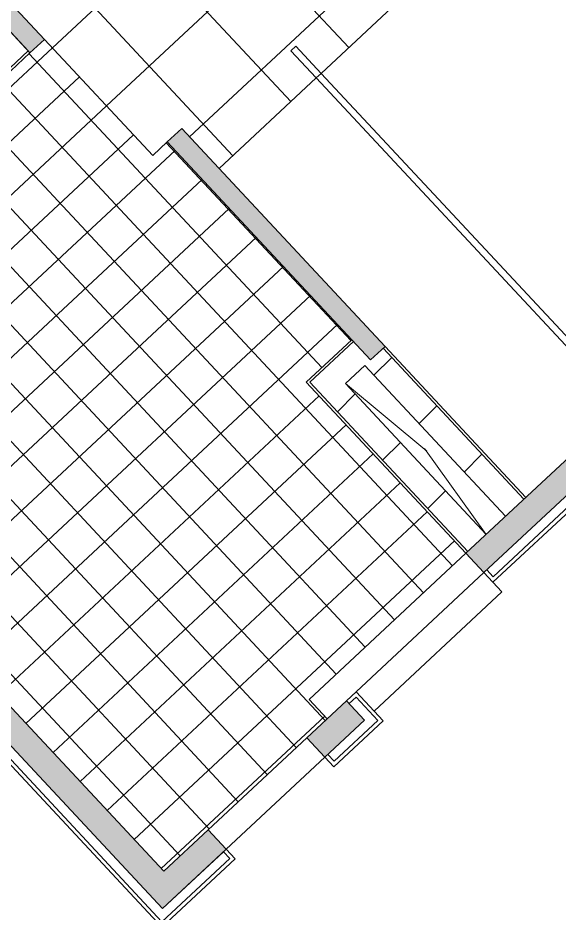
# Model space of a CAD drawing. Header units: millimetres. Extents: x -71377 to 516042, y -145869 to 441446.
# Drawn here: x 259472 to 263564, y 149402 to 156170 of the extents above; entities that cross this region are included whole.
import ezdxf

# ---------------------------------------------------------------- set-up
doc = ezdxf.new("R2010")
doc.units = ezdxf.units.MM
doc.header["$LTSCALE"] = 1000
doc.linetypes.add('_점선_S_', pattern=[1.6, 0.8, -0.8])
for name, color, linetype, lineweight in [('06', 6, 'Continuous', 5), ('A-ele-8', 8, 'Continuous', 5), ('A-fnsh', 5, 'Continuous', 5), ('A-hat', 251, 'Continuous', 5), ('A-insu', 251, 'Continuous', 5), ('A-rail', 6, 'Continuous', 5), ('A_bwall', 3, 'Continuous', 5), ('A_cwall', 2, 'Continuous', 5), ('A_fnsh', 5, 'Continuous', 5), ('A_fnsh-4', 4, 'Continuous', 5), ('AA_오픈', 8, '_점선_S_', 5), ('조경라인_dwg', 8, 'Continuous', 5)]:
    doc.layers.add(name, color=color, linetype=linetype, lineweight=lineweight)
pattern_1 = [(45, (165969.5, 243949.9), (-353.5534, 353.5534), [])]

# ---------------------------------------------------------------- blocks, each defined once
blk = doc.blocks.new('난간 - 난간-6754367-지반층 배치도')
at = {"layer": 'A-rail'}
for p, q in [((76949.8, 80772.3), (76949.8, 84372.3)), ((76999.8, 84372.3), (76999.8, 80772.3)), ((76949.8, 80772.3), (76999.8, 80772.3)), ((76949.8, 80491.3), (76949.8, 80772.3)), ((76999.8, 80772.3), (76949.8, 80772.3)), ((76999.8, 80772.3), (76999.8, 80491.3)), ((76999.8, 80491.3), (76949.8, 80491.3))]:
    blk.add_line(p, q, dxfattribs=at)
blk = doc.blocks.new('조경라인_dwg-6847807-지반층 배치도')
at = {"layer": '06'}
blk.add_arc((256788, 213812.9), 65073.9, 248.828615, 277.670184, dxfattribs=at)

msp = doc.modelspace()

# ---------------------------------------------------------------- hatches: boundary and pattern name
at = {"layer": 'A-hat'}
h = msp.add_hatch(dxfattribs=at)
h.set_pattern_fill('FP_41', color=256, scale=1000, style=0, pattern_type=2)
h.set_pattern_definition([(133, (260991.4, 158758.7), (-438.81, -409.2), []), (223, (260991.4, 158758.7), (409.2, -438.81), [])])
h.paths.add_polyline_path([(260993.6, 155031.5), (261727.9, 155716.2), (261536.2, 155921.7), (261572.8, 155955.8), (261764.5, 155750.3), (263162.8, 157054.3), (262971.2, 157259.8), (263007.7, 157293.9), (263199.4, 157088.4), (263897.1, 157739), (263614.1, 158042.6), (264440.5, 158813.2), (260921.4, 162587), (259546.4, 161304.8), (259300.9, 161568.1), (258269.7, 160606.5), (258133.3, 160752.8), (257255.7, 159934.4), (257392.1, 159788.1), (257329.9, 159730.1), (258728, 158230.9), (258124.6, 157668.2), (260491.2, 155130.4), (260710.6, 155335)])
h.paths.add_polyline_path([(263561.1, 158957.1), (263151.9, 159395.9), (263371.3, 159600.5), (263780.5, 159161.7), (263575.9, 158970.9)])
h.paths.add_polyline_path([(262936.1, 159700.6), (262322.3, 160358.9), (262541.7, 160563.5), (263155.5, 159905.2), (262950.1, 159713.7)])
for points in [[(259563.1, 155905.7), (259672.8, 156008), (257981.4, 157821.8), (257871.7, 157719.5), (258928.1, 156586.7)], [(260428.3, 149582), (260574.6, 149718.4), (254719.6, 155997.1), (254573.4, 155860.7), (258729.7, 151403.5)], [(262138.8, 153583.5), (262248.5, 153685.8), (260710.6, 155335), (260600.9, 155232.7), (262043.4, 153685.8)], [(262995.3, 151975.8), (263924.2, 152841.9), (263787.8, 152988.2), (262858.9, 152122), (262987.4, 151984.3)], [(261657, 150727.7), (261793.4, 150581.5), (262093.2, 150861.1), (261956.8, 151007.4)], [(260564.7, 149435.7), (261047.4, 149885.8), (260911, 150032.1), (260428.3, 149582)]]:
    msp.add_hatch(color=256, dxfattribs=at).paths.add_polyline_path(points)
h = msp.add_hatch(dxfattribs=at)
h.set_pattern_fill('FP_40', color=256, scale=1000, style=0, pattern_type=2)
h.set_pattern_definition([(133, (260155.5, 153056.82), (-219.406, -204.6), []), (223, (260155.5, 153056.82), (204.6, -219.406), [])])
h.paths.add_polyline_path([(260574.6, 149718.4), (261810.6, 150871), (261674.2, 151017.2), (262858.9, 152122.1), (261651.8, 153416.6), (261995.6, 153737.1), (260600.9, 155232.7), (260491.2, 155130.4), (259672.8, 156008), (257018, 153532.4), (260564.7, 149729)])
h = msp.add_hatch(dxfattribs=at)
h.set_pattern_fill('FP_12', color=256, scale=1000, style=0, pattern_type=2)
h.set_pattern_definition(pattern_1)
h.paths.add_polyline_path([(263158.8, 152401.7), (263297.8, 152531.3), (262233.9, 153672.2), (262094.9, 153542.6), (262987.4, 152585.5)])
h = msp.add_hatch(dxfattribs=at)
h.set_pattern_fill('FP_12', color=256, scale=1000, style=0, pattern_type=2)
h.set_pattern_definition(pattern_1)
h.paths.add_polyline_path([(262873.6, 152135.7), (263012.5, 152265.3), (261948.6, 153406.2), (261809.7, 153276.6), (262757.1, 152260.6)])

# ---------------------------------------------------------------- linework, layer by layer
at = {"layer": 'A-ele-8'}
for p, q in [((260911, 150032.1), (261657, 150727.7)), ((261793.4, 150581.5), (261047.4, 149885.8))]:
    msp.add_line(p, q, dxfattribs=at)
at = {"layer": 'A-fnsh'}
for p, q in [((261764.5, 155750.3), (263162.8, 157054.3)), ((260491.2, 155130.4), (259672.8, 156008)), ((259563.1, 155905.7), (257018, 153532.4)), ((261727.9, 155716.2), (260993.6, 155031.5)), ((260491.2, 155130.4), (260600.9, 155232.7)), ((261651.8, 153416.6), (261995.6, 153737.1)), ((262248.5, 153685.8), (263312.4, 152544.9)), ((262858.9, 152122), (261674.2, 151017.2)), ((262030, 151075.6), (262995.3, 151975.8)), ((263063.5, 151902.6), (263131.7, 151829.5)), ((263131.7, 151829.5), (262166.4, 150929.3)), ((261810.6, 150871), (261674.2, 151017.2)), ((261674.2, 151017.2), (261810.6, 150871))]:
    msp.add_line(p, q, dxfattribs=at)
at = {"layer": 'A-insu'}
msp.add_line((261025.5, 149865.4), (260564.7, 149435.7), dxfattribs=at)
at = {"layer": 'A_bwall'}
for p, q in [((259549.4, 155920.4), (259419.9, 156059.3)), ((257004.3, 153547), (259549.4, 155920.4)), ((262009.2, 153722.5), (261680.1, 153415.6)), ((263297.8, 152531.3), (262233.9, 153672.2)), ((261948.6, 153406.2), (262094.9, 153542.6)), ((262094.9, 153542.6), (263158.8, 152401.7)), ((261680.1, 153415.6), (262873.6, 152135.7)), ((263012.5, 152265.3), (261948.6, 153406.2))]:
    msp.add_line(p, q, dxfattribs=at)
at = {"layer": 'A_cwall'}
for p, q in [((259672.8, 156008), (257981.4, 157821.8)), ((257871.7, 157719.5), (259563.1, 155905.7)), ((259563.1, 155905.7), (259672.8, 156008)), ((254573.4, 155860.7), (260564.7, 149435.7)), ((260574.6, 149718.4), (254856, 155850.8)), ((260710.6, 155335), (260600.9, 155232.7)), ((262248.5, 153685.8), (260710.6, 155335)), ((260600.9, 155232.7), (262138.8, 153583.5)), ((262138.8, 153583.5), (262248.5, 153685.8)), ((263787.8, 152988.2), (262858.9, 152122)), ((262995.3, 151975.8), (263924.2, 152841.9)), ((262858.9, 152122), (262995.3, 151975.8)), ((261956.8, 151007.4), (261657, 150727.7)), ((262093.2, 150861.1), (261956.8, 151007.4)), ((261793.4, 150581.5), (262093.2, 150861.1)), ((261657, 150727.7), (261793.4, 150581.5)), ((260911, 150032.1), (260574.6, 149718.4)), ((261047.4, 149885.8), (260911, 150032.1)), ((260564.7, 149435.7), (261047.4, 149885.8))]:
    msp.add_line(p, q, dxfattribs=at)
at = {"layer": 'A_fnsh'}
for p, q in [((257018, 153532.4), (259563.1, 155905.7)), ((259563.1, 155905.7), (259549.4, 155920.4)), ((261995.6, 153737.1), (261651.8, 153416.6)), ((263312.4, 152544.9), (262248.5, 153685.8)), ((261651.8, 153416.6), (262859, 152122.1))]:
    msp.add_line(p, q, dxfattribs=at)
at = {"layer": 'A_fnsh-4'}
for p, q in [((254432, 155865.6), (260559.8, 149294.4)), ((254474.4, 155864.1), (260561.3, 149336.8)), ((263063.5, 151902.6), (263992.4, 152768.8)), ((263065, 151945), (263950, 152770.3)), ((262995.3, 151975.8), (263063.5, 151902.6)), ((263017.3, 151996.2), (263065, 151945)), ((262030, 151075.6), (261956.8, 151007.4)), ((262234.6, 150856.2), (262030, 151075.6)), ((261956.8, 151007.4), (261977.3, 150985.4)), ((262028.5, 151033.2), (261977.3, 150985.4)), ((262192.2, 150857.6), (262028.5, 151033.2)), ((261861.6, 150508.3), (262234.6, 150856.2)), ((261863.1, 150550.7), (262192.2, 150857.6)), ((261815.3, 150601.9), (261863.1, 150550.7)), ((261793.4, 150581.5), (261861.6, 150508.3)), ((261073.2, 149814.2), (261025.5, 149865.4)), ((261115.6, 149812.7), (261047.4, 149885.8)), ((260559.8, 149294.4), (261115.6, 149812.7)), ((260561.3, 149336.8), (261073.2, 149814.2))]:
    msp.add_line(p, q, dxfattribs=at)
at = {"layer": 'AA_오픈'}
for p, q in [((263012.5, 152265.3), (262094.9, 153542.6)), ((261948.6, 153406.2), (263158.8, 152401.7))]:
    msp.add_line(p, q, dxfattribs=at)

# ---------------------------------------------------------------- block references
at = {"layer": 'A-rail', "rotation": 223.0000012484763}
msp.add_blockref('난간 - 난간-6754367-지반층 배치도', (262955.4, 267303.1), dxfattribs=at)
at = {"layer": '조경라인_dwg', "rotation": 8.537736462515947e-07}
msp.add_blockref('조경라인_dwg-6847807-지반층 배치도', (0, 0), dxfattribs=at)

doc.saveas('drawing.dxf')
